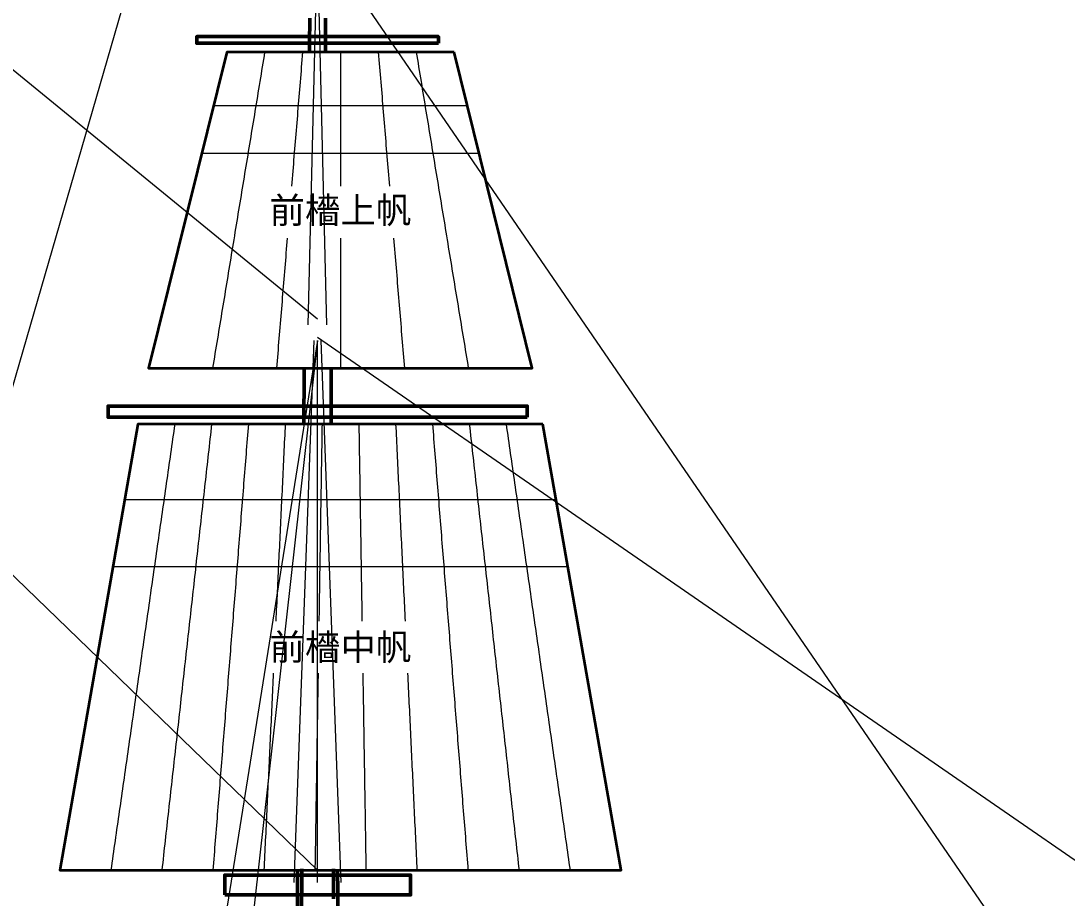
# Model space of a CAD drawing. Header units: millimetres. Extents: x -14250 to 74850, y -15000 to 48000.
# Drawn here: x 27010 to 43901, y 18450 to 32606 of the extents above; entities that cross this region are included whole.
import ezdxf
from ezdxf.enums import TextEntityAlignment as Align

# ---------------------------------------------------------------- set-up
doc = ezdxf.new("R2010")
doc.units = ezdxf.units.MM
doc.header["$LTSCALE"] = 150
for name, color, linetype, lineweight in [('外形', 7, 'Continuous', 50), ('帆', 30, 'Continuous', 35), ('帆布', 30, 'Continuous', 13), ('引出線', 7, 'Continuous', 18), ('文字', 7, 'Continuous', 25), ('索具', 94, 'Continuous', 13)]:
    doc.layers.add(name, color=color, linetype=linetype, lineweight=lineweight)
doc.styles.add('JP', font='msgothic.ttc')

msp = doc.modelspace()

# ---------------------------------------------------------------- linework, layer by layer
at = {"layer": '外形'}
for points in [[(31670.6, 32107.4), (31670.8, 32167.8), (31671.1, 32228.1), (31671.3, 32288.4), (31671.6, 32348.8), (31671.8, 32409.1), (31672.1, 32469.4), (31672.3, 32529.8), (31672.6, 32590.1), (31672.8, 32650.4)], [(31927.2, 32650.4), (31927.4, 32590.1), (31927.7, 32529.8), (31927.9, 32469.4), (31928.2, 32409.1), (31928.4, 32348.8), (31928.7, 32288.4), (31928.9, 32228.1), (31929.2, 32167.8), (31929.4, 32107.4)], [(31578.5, 26120), (31578.8, 26180), (31579.1, 26240), (31579.4, 26300), (31579.6, 26360), (31579.9, 26420), (31580.2, 26480), (31580.5, 26540), (31580.8, 26600), (31581, 26660), (31581.3, 26720), (31581.6, 26780), (31581.9, 26840), (31582.2, 26900), (31582.4, 26960), (31582.7, 27020)], [(32017.3, 27020), (32017.6, 26960), (32017.8, 26900), (32018.1, 26840), (32018.4, 26780), (32018.7, 26720), (32019, 26660), (32019.2, 26600), (32019.5, 26540), (32019.8, 26480), (32020.1, 26420), (32020.4, 26360), (32020.6, 26300), (32020.9, 26240), (32021.2, 26180), (32021.5, 26120)], [(31540, 17900), (31540.3, 17960), (31540.6, 18020), (31540.8, 18080), (31541.1, 18140), (31541.4, 18200), (31541.7, 18260), (31542, 18320), (31542.2, 18380), (31542.5, 18440), (31542.8, 18500), (31543.1, 18560), (31543.4, 18620), (31543.7, 18680), (31543.9, 18740), (31544.2, 18800), (31544.5, 18860), (31544.8, 18920)], [(32055.2, 18920), (32055.5, 18860), (32055.8, 18800), (32056.1, 18740), (32056.3, 18680), (32056.6, 18620), (32056.9, 18560), (32057.2, 18500), (32057.5, 18440)], [(30300, 18500), (30360, 18500), (30420, 18500), (30480, 18500), (30540, 18500), (30600, 18500), (30660, 18500), (30720, 18500), (30780, 18500), (30840, 18500), (30900, 18500), (30960, 18500), (31020, 18500), (31080, 18500), (31140, 18500), (31200, 18500), (31260, 18500), (31320, 18500), (31380, 18500), (31440, 18500), (31500, 18500), (31560, 18500), (31620, 18500), (31680, 18500), (31740, 18500), (31800, 18500), (31860, 18500), (31920, 18500), (31980, 18500), (32040, 18500), (32100, 18500), (32160, 18500), (32220, 18500), (32280, 18500), (32340, 18500), (32400, 18500), (32460, 18500), (32520, 18500), (32580, 18500), (32640, 18500), (32700, 18500), (32760, 18500), (32820, 18500), (32880, 18500), (32940, 18500), (33000, 18500), (33060, 18500), (33120, 18500), (33180, 18500), (33240, 18500), (33300, 18500), (33300, 18564), (33300, 18628), (33300, 18692), (33300, 18756), (33300, 18820), (33240, 18820), (33180, 18820), (33120, 18820), (33060, 18820), (33000, 18820), (32940, 18820), (32880, 18820), (32820, 18820), (32760, 18820), (32700, 18820), (32640, 18820), (32580, 18820), (32520, 18820), (32460, 18820), (32400, 18820), (32340, 18820), (32280, 18820), (32220, 18820), (32160, 18820), (32100, 18820), (32040, 18820), (31980, 18820), (31920, 18820), (31860, 18820), (31800, 18820), (31740, 18820), (31680, 18820), (31620, 18820), (31560, 18820), (31500, 18820), (31440, 18820), (31380, 18820), (31320, 18820), (31260, 18820), (31200, 18820), (31140, 18820), (31080, 18820), (31020, 18820), (30960, 18820), (30900, 18820), (30840, 18820), (30780, 18820), (30720, 18820), (30660, 18820), (30600, 18820), (30540, 18820), (30480, 18820), (30420, 18820), (30360, 18820), (30300, 18820), (30300, 18756), (30300, 18692), (30300, 18628), (30300, 18564), (30300, 18500)], [(31467.9, 17674.8), (31468.4, 17735), (31468.9, 17795.1), (31469.3, 17855.2), (31469.8, 17915.3), (31470.3, 17975.5), (31470.8, 18035.6), (31471.3, 18095.7), (31471.7, 18155.8), (31472.2, 18216), (31472.7, 18276.1), (31473.2, 18336.2), (31473.6, 18396.3), (31474.1, 18456.4), (31474.6, 18516.6), (31475.1, 18576.7), (31475.6, 18636.8), (31476, 18696.9), (31476.5, 18757.1), (31477, 18817.2), (31477.5, 18877.3)], [(32122.5, 18877.3), (32123, 18817.2), (32123.5, 18757.1), (32124, 18696.9), (32124.4, 18636.8), (32124.9, 18576.7), (32125.4, 18516.6), (32125.9, 18456.4), (32126.4, 18396.3), (32126.8, 18336.2), (32127.3, 18276.1), (32127.8, 18216), (32128.3, 18155.8), (32128.7, 18095.7), (32129.2, 18035.6), (32129.7, 17975.5), (32130.2, 17915.3), (32130.7, 17855.2), (32131.1, 17795.1), (32131.6, 17735), (32132.1, 17674.8)]]:
    msp.add_lwpolyline(points, dxfattribs=at)
for points in [[(33750.2, 32246), (29849.8, 32246), (29849.8, 32354), (33750.2, 32354)], [(35184.1, 26210), (28415.9, 26210), (28415.9, 26390), (35184.1, 26390)]]:
    msp.add_lwpolyline(points, close=True, dxfattribs=at)
at = {"layer": '帆'}
for points in [[(34004.1, 32100), (30333.2, 32100), (29071.3, 27000), (35265.9, 27000)], [(35438, 26100), (28899.2, 26100), (27637.4, 18900), (36699.9, 18900)]]:
    msp.add_lwpolyline(points, close=True, dxfattribs=at)
at = {"layer": '帆布'}
for points in [[(30945, 32100), (30935.2, 32040.7), (30925.4, 31981.4), (30915.6, 31922.1), (30905.9, 31862.8), (30896.1, 31803.5), (30886.3, 31744.2), (30876.5, 31684.9), (30866.7, 31625.6), (30857, 31566.3), (30847.2, 31507), (30837.4, 31447.7), (30827.6, 31388.4), (30817.8, 31329.1), (30808, 31269.8), (30798.3, 31210.5), (30788.5, 31151.2), (30778.7, 31091.9), (30768.9, 31032.6), (30759.1, 30973.3), (30749.4, 30914), (30739.6, 30854.7), (30729.8, 30795.3), (30720, 30736), (30710.2, 30676.7), (30700.4, 30617.4), (30690.7, 30558.1), (30680.9, 30498.8), (30671.1, 30439.5), (30661.3, 30380.2), (30651.5, 30320.9), (30641.7, 30261.6), (30632, 30202.3), (30622.2, 30143), (30612.4, 30083.7), (30602.6, 30024.4), (30592.8, 29965.1), (30583.1, 29905.8), (30573.3, 29846.5), (30563.5, 29787.2), (30553.7, 29727.9), (30543.9, 29668.6), (30534.1, 29609.3), (30524.4, 29550), (30514.6, 29490.7), (30504.8, 29431.4), (30495, 29372.1), (30485.2, 29312.8), (30475.5, 29253.5), (30465.7, 29194.2), (30455.9, 29134.9), (30446.1, 29075.6), (30436.3, 29016.3), (30426.5, 28957), (30416.8, 28897.7), (30407, 28838.4), (30397.2, 28779.1), (30387.4, 28719.8), (30377.6, 28660.5), (30367.9, 28601.2), (30358.1, 28541.9), (30348.3, 28482.6), (30338.5, 28423.3), (30328.7, 28364), (30318.9, 28304.7), (30309.2, 28245.3), (30299.4, 28186), (30289.6, 28126.7), (30279.8, 28067.4), (30270, 28008.1), (30260.3, 27948.8), (30250.5, 27889.5), (30240.7, 27830.2), (30230.9, 27770.9), (30221.1, 27711.6), (30211.3, 27652.3), (30201.6, 27593), (30191.8, 27533.7), (30182, 27474.4), (30172.2, 27415.1), (30162.4, 27355.8), (30152.7, 27296.5), (30142.9, 27237.2), (30133.1, 27177.9), (30123.3, 27118.6), (30113.5, 27059.3), (30103.7, 27000)], [(31556.8, 32100), (31551.9, 32040), (31546.9, 31980), (31542, 31920), (31537, 31860), (31532.1, 31800), (31527.1, 31740), (31522.2, 31680), (31517.2, 31620), (31512.3, 31560), (31507.3, 31500), (31502.4, 31440), (31497.4, 31380), (31492.5, 31320), (31487.5, 31260), (31482.6, 31200), (31477.6, 31140), (31472.7, 31080), (31467.7, 31020), (31462.8, 30960), (31457.8, 30900), (31452.9, 30840), (31447.9, 30780), (31443, 30720), (31438, 30660), (31433.1, 30600), (31428.1, 30540), (31423.2, 30480), (31418.2, 30420), (31413.3, 30360), (31408.3, 30300), (31403.4, 30240), (31398.5, 30180), (31393.5, 30120), (31388.6, 30060), (31383.6, 30000), (31378.7, 29940)], [(32168.6, 32100), (32168.6, 32040), (32168.6, 31980), (32168.6, 31920), (32168.6, 31860), (32168.6, 31800), (32168.6, 31740), (32168.6, 31680), (32168.6, 31620), (32168.6, 31560), (32168.6, 31500), (32168.6, 31440), (32168.6, 31380), (32168.6, 31320), (32168.6, 31260), (32168.6, 31200), (32168.6, 31140), (32168.6, 31080), (32168.6, 31020), (32168.6, 30960), (32168.6, 30900), (32168.6, 30840), (32168.6, 30780), (32168.6, 30720), (32168.6, 30660), (32168.6, 30600), (32168.6, 30540), (32168.6, 30480), (32168.6, 30420), (32168.6, 30360), (32168.6, 30300), (32168.6, 30240), (32168.6, 30180), (32168.6, 30120), (32168.6, 30060), (32168.6, 30000), (32168.6, 29940)], [(32780.4, 32100), (32785.4, 32040), (32790.3, 31980), (32795.3, 31920), (32800.2, 31860), (32805.2, 31800), (32810.1, 31740), (32815.1, 31680), (32820, 31620), (32825, 31560), (32829.9, 31500), (32834.9, 31440), (32839.8, 31380), (32844.8, 31320), (32849.7, 31260), (32854.7, 31200), (32859.6, 31140), (32864.6, 31080), (32869.5, 31020), (32874.5, 30960), (32879.4, 30900), (32884.4, 30840), (32889.3, 30780), (32894.2, 30720), (32899.2, 30660), (32904.1, 30600), (32909.1, 30540), (32914, 30480), (32919, 30420), (32923.9, 30360), (32928.9, 30300), (32933.8, 30240), (32938.8, 30180), (32943.7, 30120), (32948.7, 30060), (32953.6, 30000), (32958.6, 29940)], [(33392.2, 32100), (33402, 32040.7), (33411.8, 31981.4), (33421.6, 31922.1), (33431.4, 31862.8), (33441.2, 31803.5), (33450.9, 31744.2), (33460.7, 31684.9), (33470.5, 31625.6), (33480.3, 31566.3), (33490.1, 31507), (33499.8, 31447.7), (33509.6, 31388.4), (33519.4, 31329.1), (33529.2, 31269.8), (33539, 31210.5), (33548.8, 31151.2), (33558.5, 31091.9), (33568.3, 31032.6), (33578.1, 30973.3), (33587.9, 30914), (33597.7, 30854.7), (33607.5, 30795.3), (33617.2, 30736), (33627, 30676.7), (33636.8, 30617.4), (33646.6, 30558.1), (33656.4, 30498.8), (33666.1, 30439.5), (33675.9, 30380.2), (33685.7, 30320.9), (33695.5, 30261.6), (33705.3, 30202.3), (33715.1, 30143), (33724.8, 30083.7), (33734.6, 30024.4), (33744.4, 29965.1), (33754.2, 29905.8), (33764, 29846.5), (33773.7, 29787.2), (33783.5, 29727.9), (33793.3, 29668.6), (33803.1, 29609.3), (33812.9, 29550), (33822.7, 29490.7), (33832.4, 29431.4), (33842.2, 29372.1), (33852, 29312.8), (33861.8, 29253.5), (33871.6, 29194.2), (33881.3, 29134.9), (33891.1, 29075.6), (33900.9, 29016.3), (33910.7, 28957), (33920.5, 28897.7), (33930.3, 28838.4), (33940, 28779.1), (33949.8, 28719.8), (33959.6, 28660.5), (33969.4, 28601.2), (33979.2, 28541.9), (33988.9, 28482.6), (33998.7, 28423.3), (34008.5, 28364), (34018.3, 28304.7), (34028.1, 28245.3), (34037.9, 28186), (34047.6, 28126.7), (34057.4, 28067.4), (34067.2, 28008.1), (34077, 27948.8), (34086.8, 27889.5), (34096.5, 27830.2), (34106.3, 27770.9), (34116.1, 27711.6), (34125.9, 27652.3), (34135.7, 27593), (34145.5, 27533.7), (34155.2, 27474.4), (34165, 27415.1), (34174.8, 27355.8), (34184.6, 27296.5), (34194.4, 27237.2), (34204.1, 27177.9), (34213.9, 27118.6), (34223.7, 27059.3), (34233.5, 27000)], [(34218.6, 31233), (34158.3, 31233), (34098, 31233), (34037.7, 31233), (33977.4, 31233), (33917.1, 31233), (33856.8, 31233), (33796.5, 31233), (33736.2, 31233), (33675.9, 31233), (33615.7, 31233), (33555.4, 31233), (33495.1, 31233), (33434.8, 31233), (33374.5, 31233), (33314.2, 31233), (33253.9, 31233), (33193.6, 31233), (33133.3, 31233), (33073, 31233), (33012.7, 31233), (32952.4, 31233), (32892.1, 31233), (32831.8, 31233), (32771.5, 31233), (32711.3, 31233), (32651, 31233), (32590.7, 31233), (32530.4, 31233), (32470.1, 31233), (32409.8, 31233), (32349.5, 31233), (32289.2, 31233), (32228.9, 31233), (32168.6, 31233), (32108.3, 31233), (32048, 31233), (31987.7, 31233), (31927.4, 31233), (31867.2, 31233), (31806.9, 31233), (31746.6, 31233), (31686.3, 31233), (31626, 31233), (31565.7, 31233), (31505.4, 31233), (31445.1, 31233), (31384.8, 31233), (31324.5, 31233), (31264.2, 31233), (31203.9, 31233), (31143.6, 31233), (31083.3, 31233), (31023.1, 31233), (30962.8, 31233), (30902.5, 31233), (30842.2, 31233), (30781.9, 31233), (30721.6, 31233), (30661.3, 31233), (30601, 31233), (30540.7, 31233), (30480.4, 31233), (30420.1, 31233), (30359.8, 31233), (30299.5, 31233), (30239.2, 31233), (30178.9, 31233), (30118.7, 31233)], [(34407.9, 30468), (34347.3, 30468), (34286.8, 30468), (34226.3, 30468), (34165.8, 30468), (34105.3, 30468), (34044.7, 30468), (33984.2, 30468), (33923.7, 30468), (33863.2, 30468), (33802.7, 30468), (33742.1, 30468), (33681.6, 30468), (33621.1, 30468), (33560.6, 30468), (33500.1, 30468), (33439.5, 30468), (33379, 30468), (33318.5, 30468), (33258, 30468), (33197.5, 30468), (33136.9, 30468), (33076.4, 30468), (33015.9, 30468), (32955.4, 30468), (32894.9, 30468), (32834.3, 30468), (32773.8, 30468), (32713.3, 30468), (32652.8, 30468), (32592.3, 30468), (32531.7, 30468), (32471.2, 30468), (32410.7, 30468), (32350.2, 30468), (32289.7, 30468), (32229.1, 30468), (32168.6, 30468), (32108.1, 30468), (32047.6, 30468), (31987.1, 30468), (31926.5, 30468), (31866, 30468), (31805.5, 30468), (31745, 30468), (31684.5, 30468), (31623.9, 30468), (31563.4, 30468), (31502.9, 30468), (31442.4, 30468), (31381.9, 30468), (31321.3, 30468), (31260.8, 30468), (31200.3, 30468), (31139.8, 30468), (31079.3, 30468), (31018.7, 30468), (30958.2, 30468), (30897.7, 30468), (30837.2, 30468), (30776.7, 30468), (30716.1, 30468), (30655.6, 30468), (30595.1, 30468), (30534.6, 30468), (30474.1, 30468), (30413.5, 30468), (30353, 30468), (30292.5, 30468), (30232, 30468), (30171.5, 30468), (30110.9, 30468), (30050.4, 30468), (29989.9, 30468), (29929.4, 30468)], [(31309.4, 29100), (31304.4, 29040), (31299.5, 28980), (31294.5, 28920), (31289.6, 28860), (31284.6, 28800), (31279.7, 28740), (31274.7, 28680), (31269.8, 28620), (31264.8, 28560), (31259.9, 28500), (31254.9, 28440), (31250, 28380), (31245, 28320), (31240.1, 28260), (31235.2, 28200), (31230.2, 28140), (31225.3, 28080), (31220.3, 28020), (31215.4, 27960), (31210.4, 27900), (31205.5, 27840), (31200.5, 27780), (31195.6, 27720), (31190.6, 27660), (31185.7, 27600), (31180.7, 27540), (31175.8, 27480), (31170.8, 27420), (31165.9, 27360), (31160.9, 27300), (31156, 27240), (31151, 27180), (31146.1, 27120), (31141.1, 27060), (31136.2, 27000)], [(32168.6, 29100), (32168.6, 29040), (32168.6, 28980), (32168.6, 28920), (32168.6, 28860), (32168.6, 28800), (32168.6, 28740), (32168.6, 28680), (32168.6, 28620), (32168.6, 28560), (32168.6, 28500), (32168.6, 28440), (32168.6, 28380), (32168.6, 28320), (32168.6, 28260), (32168.6, 28200), (32168.6, 28140), (32168.6, 28080), (32168.6, 28020), (32168.6, 27960), (32168.6, 27900), (32168.6, 27840), (32168.6, 27780), (32168.6, 27720), (32168.6, 27660), (32168.6, 27600), (32168.6, 27540), (32168.6, 27480), (32168.6, 27420), (32168.6, 27360), (32168.6, 27300), (32168.6, 27240), (32168.6, 27180), (32168.6, 27120), (32168.6, 27060), (32168.6, 27000)], [(33027.9, 29100), (33032.8, 29040), (33037.8, 28980), (33042.7, 28920), (33047.7, 28860), (33052.6, 28800), (33057.5, 28740), (33062.5, 28680), (33067.4, 28620), (33072.4, 28560), (33077.3, 28500), (33082.3, 28440), (33087.2, 28380), (33092.2, 28320), (33097.1, 28260), (33102.1, 28200), (33107, 28140), (33112, 28080), (33116.9, 28020), (33121.9, 27960), (33126.8, 27900), (33131.8, 27840), (33136.7, 27780), (33141.7, 27720), (33146.6, 27660), (33151.6, 27600), (33156.5, 27540), (33161.5, 27480), (33166.4, 27420), (33171.4, 27360), (33176.3, 27300), (33181.3, 27240), (33186.2, 27180), (33191.2, 27120), (33196.1, 27060), (33201.1, 27000)], [(29493.7, 26100), (29485.1, 26040.5), (29476.6, 25981), (29468.1, 25921.5), (29459.5, 25862), (29451, 25802.5), (29442.5, 25743), (29433.9, 25683.5), (29425.4, 25624), (29416.9, 25564.5), (29408.3, 25505), (29399.8, 25445.5), (29391.3, 25386), (29382.7, 25326.4), (29374.2, 25266.9), (29365.7, 25207.4), (29357.1, 25147.9), (29348.6, 25088.4), (29340.1, 25028.9), (29331.5, 24969.4), (29323, 24909.9), (29314.5, 24850.4), (29306, 24790.9), (29297.4, 24731.4), (29288.9, 24671.9), (29280.4, 24612.4), (29271.8, 24552.9), (29263.3, 24493.4), (29254.8, 24433.9), (29246.2, 24374.4), (29237.7, 24314.9), (29229.2, 24255.4), (29220.6, 24195.9), (29212.1, 24136.4), (29203.6, 24076.9), (29195, 24017.4), (29186.5, 23957.9), (29178, 23898.3), (29169.4, 23838.8), (29160.9, 23779.3), (29152.4, 23719.8), (29143.8, 23660.3), (29135.3, 23600.8), (29126.8, 23541.3), (29118.2, 23481.8), (29109.7, 23422.3), (29101.2, 23362.8), (29092.6, 23303.3), (29084.1, 23243.8), (29075.6, 23184.3), (29067, 23124.8), (29058.5, 23065.3), (29050, 23005.8), (29041.4, 22946.3), (29032.9, 22886.8), (29024.4, 22827.3), (29015.8, 22767.8), (29007.3, 22708.3), (28998.8, 22648.8), (28990.2, 22589.3), (28981.7, 22529.8), (28973.2, 22470.2), (28964.6, 22410.7), (28956.1, 22351.2), (28947.6, 22291.7), (28939.1, 22232.2), (28930.5, 22172.7), (28922, 22113.2), (28913.5, 22053.7), (28904.9, 21994.2), (28896.4, 21934.7), (28887.9, 21875.2), (28879.3, 21815.7), (28870.8, 21756.2), (28862.3, 21696.7), (28853.7, 21637.2), (28845.2, 21577.7), (28836.7, 21518.2), (28828.1, 21458.7), (28819.6, 21399.2), (28811.1, 21339.7), (28802.5, 21280.2), (28794, 21220.7), (28785.5, 21161.2), (28776.9, 21101.7), (28768.4, 21042.1), (28759.9, 20982.6), (28751.3, 20923.1), (28742.8, 20863.6), (28734.3, 20804.1), (28725.7, 20744.6), (28717.2, 20685.1), (28708.7, 20625.6), (28700.1, 20566.1), (28691.6, 20506.6), (28683.1, 20447.1), (28674.5, 20387.6), (28666, 20328.1), (28657.5, 20268.6), (28648.9, 20209.1), (28640.4, 20149.6), (28631.9, 20090.1), (28623.3, 20030.6), (28614.8, 19971.1), (28606.3, 19911.6), (28597.7, 19852.1), (28589.2, 19792.6), (28580.7, 19733.1), (28572.2, 19673.6), (28563.6, 19614), (28555.1, 19554.5), (28546.6, 19495), (28538, 19435.5), (28529.5, 19376), (28521, 19316.5), (28512.4, 19257), (28503.9, 19197.5), (28495.4, 19138), (28486.8, 19078.5), (28478.3, 19019), (28469.8, 18959.5), (28461.2, 18900)], [(30088.1, 26100), (30081.4, 26040), (30074.7, 25980), (30068, 25920), (30061.3, 25860), (30054.6, 25800), (30047.9, 25740), (30041.3, 25680), (30034.6, 25620), (30027.9, 25560), (30021.2, 25500), (30014.5, 25440), (30007.8, 25380), (30001.1, 25320), (29994.4, 25260), (29987.7, 25200), (29981, 25140), (29974.3, 25080), (29967.6, 25020), (29961, 24960), (29954.3, 24900), (29947.6, 24840), (29940.9, 24780), (29934.2, 24720), (29927.5, 24660), (29920.8, 24600), (29914.1, 24540), (29907.4, 24480), (29900.7, 24420), (29894, 24360), (29887.3, 24300), (29880.7, 24240), (29874, 24180), (29867.3, 24120), (29860.6, 24060), (29853.9, 24000), (29847.2, 23940), (29840.5, 23880), (29833.8, 23820), (29827.1, 23760), (29820.4, 23700), (29813.7, 23640), (29807, 23580), (29800.4, 23520), (29793.7, 23460), (29787, 23400), (29780.3, 23340), (29773.6, 23280), (29766.9, 23220), (29760.2, 23160), (29753.5, 23100), (29746.8, 23040), (29740.1, 22980), (29733.4, 22920), (29726.7, 22860), (29720.1, 22800), (29713.4, 22740), (29706.7, 22680), (29700, 22620), (29693.3, 22560), (29686.6, 22500), (29679.9, 22440), (29673.2, 22380), (29666.5, 22320), (29659.8, 22260), (29653.1, 22200), (29646.4, 22140), (29639.8, 22080), (29633.1, 22020), (29626.4, 21960), (29619.7, 21900), (29613, 21840), (29606.3, 21780), (29599.6, 21720), (29592.9, 21660), (29586.2, 21600), (29579.5, 21540), (29572.8, 21480), (29566.1, 21420), (29559.5, 21360), (29552.8, 21300), (29546.1, 21240), (29539.4, 21180), (29532.7, 21120), (29526, 21060), (29519.3, 21000), (29512.6, 20940), (29505.9, 20880), (29499.2, 20820), (29492.5, 20760), (29485.8, 20700), (29479.2, 20640), (29472.5, 20580), (29465.8, 20520), (29459.1, 20460), (29452.4, 20400), (29445.7, 20340), (29439, 20280), (29432.3, 20220), (29425.6, 20160), (29418.9, 20100), (29412.2, 20040), (29405.5, 19980), (29398.9, 19920), (29392.2, 19860), (29385.5, 19800), (29378.8, 19740), (29372.1, 19680), (29365.4, 19620), (29358.7, 19560), (29352, 19500), (29345.3, 19440), (29338.6, 19380), (29331.9, 19320), (29325.2, 19260), (29318.6, 19200), (29311.9, 19140), (29305.2, 19080), (29298.5, 19020), (29291.8, 18960), (29285.1, 18900)], [(30682.5, 26100), (30677.8, 26040), (30673, 25980), (30668.2, 25920), (30663.4, 25860), (30658.6, 25800), (30653.9, 25740), (30649.1, 25680), (30644.3, 25620), (30639.5, 25560), (30634.7, 25500), (30630, 25440), (30625.2, 25380), (30620.4, 25320), (30615.6, 25260), (30610.8, 25200), (30606.1, 25140), (30601.3, 25080), (30596.5, 25020), (30591.7, 24960), (30586.9, 24900), (30582.2, 24840), (30577.4, 24780), (30572.6, 24720), (30567.8, 24660), (30563, 24600), (30558.3, 24540), (30553.5, 24480), (30548.7, 24420), (30543.9, 24360), (30539.1, 24300), (30534.4, 24240), (30529.6, 24180), (30524.8, 24120), (30520, 24060), (30515.2, 24000), (30510.5, 23940), (30505.7, 23880), (30500.9, 23820), (30496.1, 23760), (30491.3, 23700), (30486.6, 23640), (30481.8, 23580), (30477, 23520), (30472.2, 23460), (30467.4, 23400), (30462.7, 23340), (30457.9, 23280), (30453.1, 23220), (30448.3, 23160), (30443.5, 23100), (30438.8, 23040), (30434, 22980), (30429.2, 22920), (30424.4, 22860), (30419.6, 22800), (30414.9, 22740), (30410.1, 22680), (30405.3, 22620), (30400.5, 22560), (30395.7, 22500), (30391, 22440), (30386.2, 22380), (30381.4, 22320), (30376.6, 22260), (30371.8, 22200), (30367.1, 22140), (30362.3, 22080), (30357.5, 22020), (30352.7, 21960), (30347.9, 21900), (30343.2, 21840), (30338.4, 21780), (30333.6, 21720), (30328.8, 21660), (30324, 21600), (30319.3, 21540), (30314.5, 21480), (30309.7, 21420), (30304.9, 21360), (30300.1, 21300), (30295.4, 21240), (30290.6, 21180), (30285.8, 21120), (30281, 21060), (30276.3, 21000), (30271.5, 20940), (30266.7, 20880), (30261.9, 20820), (30257.1, 20760), (30252.4, 20700), (30247.6, 20640), (30242.8, 20580), (30238, 20520), (30233.2, 20460), (30228.5, 20400), (30223.7, 20340), (30218.9, 20280), (30214.1, 20220), (30209.3, 20160), (30204.6, 20100), (30199.8, 20040), (30195, 19980), (30190.2, 19920), (30185.4, 19860), (30180.7, 19800), (30175.9, 19740), (30171.1, 19680), (30166.3, 19620), (30161.5, 19560), (30156.8, 19500), (30152, 19440), (30147.2, 19380), (30142.4, 19320), (30137.6, 19260), (30132.9, 19200), (30128.1, 19140), (30123.3, 19080), (30118.5, 19020), (30113.7, 18960), (30109, 18900)], [(31277, 26100), (31274.1, 26040), (31271.2, 25980), (31268.4, 25920), (31265.5, 25860), (31262.6, 25800), (31259.8, 25740), (31256.9, 25680), (31254, 25620), (31251.2, 25560), (31248.3, 25500), (31245.4, 25440), (31242.6, 25380), (31239.7, 25320), (31236.8, 25260), (31233.9, 25200), (31231.1, 25140), (31228.2, 25080), (31225.3, 25020), (31222.5, 24960), (31219.6, 24900), (31216.7, 24840), (31213.9, 24780), (31211, 24720), (31208.1, 24660), (31205.3, 24600), (31202.4, 24540), (31199.5, 24480), (31196.7, 24420), (31193.8, 24360), (31190.9, 24300), (31188.1, 24240), (31185.2, 24180), (31182.3, 24120), (31179.5, 24060), (31176.6, 24000), (31173.7, 23940), (31170.9, 23880), (31168, 23820), (31165.1, 23760), (31162.3, 23700), (31159.4, 23640), (31156.5, 23580), (31153.6, 23520), (31150.8, 23460), (31147.9, 23400), (31145, 23340), (31142.2, 23280), (31139.3, 23220), (31136.4, 23160), (31133.6, 23100), (31130.7, 23040), (31127.8, 22980), (31125, 22920)], [(31871.4, 26100), (31870.4, 26040), (31869.5, 25980), (31868.5, 25920), (31867.6, 25860), (31866.6, 25800), (31865.7, 25740), (31864.7, 25680), (31863.8, 25620), (31862.8, 25560), (31861.8, 25500), (31860.9, 25440), (31859.9, 25380), (31859, 25320), (31858, 25260), (31857.1, 25200), (31856.1, 25140), (31855.2, 25080), (31854.2, 25020), (31853.2, 24960), (31852.3, 24900), (31851.3, 24840), (31850.4, 24780), (31849.4, 24720), (31848.5, 24660), (31847.5, 24600), (31846.5, 24540), (31845.6, 24480), (31844.6, 24420), (31843.7, 24360), (31842.7, 24300), (31841.8, 24240), (31840.8, 24180), (31839.9, 24120), (31838.9, 24060), (31837.9, 24000), (31837, 23940), (31836, 23880), (31835.1, 23820), (31834.1, 23760), (31833.2, 23700), (31832.2, 23640), (31831.3, 23580), (31830.3, 23520), (31829.3, 23460), (31828.4, 23400), (31827.4, 23340), (31826.5, 23280), (31825.5, 23220), (31824.6, 23160), (31823.6, 23100), (31822.6, 23040), (31821.7, 22980), (31820.7, 22920)], [(32465.8, 26100), (32466.8, 26040), (32467.7, 25980), (32468.7, 25920), (32469.7, 25860), (32470.6, 25800), (32471.6, 25740), (32472.5, 25680), (32473.5, 25620), (32474.4, 25560), (32475.4, 25500), (32476.4, 25440), (32477.3, 25380), (32478.3, 25320), (32479.2, 25260), (32480.2, 25200), (32481.1, 25140), (32482.1, 25080), (32483, 25020), (32484, 24960), (32485, 24900), (32485.9, 24840), (32486.9, 24780), (32487.8, 24720), (32488.8, 24660), (32489.7, 24600), (32490.7, 24540), (32491.6, 24480), (32492.6, 24420), (32493.6, 24360), (32494.5, 24300), (32495.5, 24240), (32496.4, 24180), (32497.4, 24120), (32498.3, 24060), (32499.3, 24000), (32500.2, 23940), (32501.2, 23880), (32502.2, 23820), (32503.1, 23760), (32504.1, 23700), (32505, 23640), (32506, 23580), (32506.9, 23520), (32507.9, 23460), (32508.9, 23400), (32509.8, 23340), (32510.8, 23280), (32511.7, 23220), (32512.7, 23160), (32513.6, 23100), (32514.6, 23040), (32515.5, 22980), (32516.5, 22920)], [(33060.3, 26100), (33063.1, 26040), (33066, 25980), (33068.9, 25920), (33071.7, 25860), (33074.6, 25800), (33077.5, 25740), (33080.3, 25680), (33083.2, 25620), (33086.1, 25560), (33088.9, 25500), (33091.8, 25440), (33094.7, 25380), (33097.6, 25320), (33100.4, 25260), (33103.3, 25200), (33106.2, 25140), (33109, 25080), (33111.9, 25020), (33114.8, 24960), (33117.6, 24900), (33120.5, 24840), (33123.4, 24780), (33126.2, 24720), (33129.1, 24660), (33132, 24600), (33134.8, 24540), (33137.7, 24480), (33140.6, 24420), (33143.4, 24360), (33146.3, 24300), (33149.2, 24240), (33152, 24180), (33154.9, 24120), (33157.8, 24060), (33160.6, 24000), (33163.5, 23940), (33166.4, 23880), (33169.2, 23820), (33172.1, 23760), (33175, 23700), (33177.9, 23640), (33180.7, 23580), (33183.6, 23520), (33186.5, 23460), (33189.3, 23400), (33192.2, 23340), (33195.1, 23280), (33197.9, 23220), (33200.8, 23160), (33203.7, 23100), (33206.5, 23040), (33209.4, 22980), (33212.3, 22920)], [(33654.7, 26100), (33659.5, 26040), (33664.3, 25980), (33669, 25920), (33673.8, 25860), (33678.6, 25800), (33683.4, 25740), (33688.2, 25680), (33692.9, 25620), (33697.7, 25560), (33702.5, 25500), (33707.3, 25440), (33712.1, 25380), (33716.8, 25320), (33721.6, 25260), (33726.4, 25200), (33731.2, 25140), (33736, 25080), (33740.7, 25020), (33745.5, 24960), (33750.3, 24900), (33755.1, 24840), (33759.9, 24780), (33764.6, 24720), (33769.4, 24660), (33774.2, 24600), (33779, 24540), (33783.8, 24480), (33788.5, 24420), (33793.3, 24360), (33798.1, 24300), (33802.9, 24240), (33807.7, 24180), (33812.4, 24120), (33817.2, 24060), (33822, 24000), (33826.8, 23940), (33831.6, 23880), (33836.3, 23820), (33841.1, 23760), (33845.9, 23700), (33850.7, 23640), (33855.5, 23580), (33860.2, 23520), (33865, 23460), (33869.8, 23400), (33874.6, 23340), (33879.4, 23280), (33884.1, 23220), (33888.9, 23160), (33893.7, 23100), (33898.5, 23040), (33903.3, 22980), (33908, 22920), (33912.8, 22860), (33917.6, 22800), (33922.4, 22740), (33927.2, 22680), (33931.9, 22620), (33936.7, 22560), (33941.5, 22500), (33946.3, 22440), (33951.1, 22380), (33955.8, 22320), (33960.6, 22260), (33965.4, 22200), (33970.2, 22140), (33974.9, 22080), (33979.7, 22020), (33984.5, 21960), (33989.3, 21900), (33994.1, 21840), (33998.8, 21780), (34003.6, 21720), (34008.4, 21660), (34013.2, 21600), (34018, 21540), (34022.7, 21480), (34027.5, 21420), (34032.3, 21360), (34037.1, 21300), (34041.9, 21240), (34046.6, 21180), (34051.4, 21120), (34056.2, 21060), (34061, 21000), (34065.8, 20940), (34070.5, 20880), (34075.3, 20820), (34080.1, 20760), (34084.9, 20700), (34089.7, 20640), (34094.4, 20580), (34099.2, 20520), (34104, 20460), (34108.8, 20400), (34113.6, 20340), (34118.3, 20280), (34123.1, 20220), (34127.9, 20160), (34132.7, 20100), (34137.5, 20040), (34142.2, 19980), (34147, 19920), (34151.8, 19860), (34156.6, 19800), (34161.4, 19740), (34166.1, 19680), (34170.9, 19620), (34175.7, 19560), (34180.5, 19500), (34185.3, 19440), (34190, 19380), (34194.8, 19320), (34199.6, 19260), (34204.4, 19200), (34209.2, 19140), (34213.9, 19080), (34218.7, 19020), (34223.5, 18960), (34228.3, 18900)], [(34249.1, 26100), (34255.8, 26040), (34262.5, 25980), (34269.2, 25920), (34275.9, 25860), (34282.6, 25800), (34289.3, 25740), (34296, 25680), (34302.7, 25620), (34309.4, 25560), (34316.1, 25500), (34322.7, 25440), (34329.4, 25380), (34336.1, 25320), (34342.8, 25260), (34349.5, 25200), (34356.2, 25140), (34362.9, 25080), (34369.6, 25020), (34376.3, 24960), (34383, 24900), (34389.7, 24840), (34396.4, 24780), (34403, 24720), (34409.7, 24660), (34416.4, 24600), (34423.1, 24540), (34429.8, 24480), (34436.5, 24420), (34443.2, 24360), (34449.9, 24300), (34456.6, 24240), (34463.3, 24180), (34470, 24120), (34476.7, 24060), (34483.3, 24000), (34490, 23940), (34496.7, 23880), (34503.4, 23820), (34510.1, 23760), (34516.8, 23700), (34523.5, 23640), (34530.2, 23580), (34536.9, 23520), (34543.6, 23460), (34550.3, 23400), (34557, 23340), (34563.6, 23280), (34570.3, 23220), (34577, 23160), (34583.7, 23100), (34590.4, 23040), (34597.1, 22980), (34603.8, 22920), (34610.5, 22860), (34617.2, 22800), (34623.9, 22740), (34630.6, 22680), (34637.3, 22620), (34643.9, 22560), (34650.6, 22500), (34657.3, 22440), (34664, 22380), (34670.7, 22320), (34677.4, 22260), (34684.1, 22200), (34690.8, 22140), (34697.5, 22080), (34704.2, 22020), (34710.9, 21960), (34717.6, 21900), (34724.2, 21840), (34730.9, 21780), (34737.6, 21720), (34744.3, 21660), (34751, 21600), (34757.7, 21540), (34764.4, 21480), (34771.1, 21420), (34777.8, 21360), (34784.5, 21300), (34791.2, 21240), (34797.9, 21180), (34804.5, 21120), (34811.2, 21060), (34817.9, 21000), (34824.6, 20940), (34831.3, 20880), (34838, 20820), (34844.7, 20760), (34851.4, 20700), (34858.1, 20640), (34864.8, 20580), (34871.5, 20520), (34878.2, 20460), (34884.9, 20400), (34891.5, 20340), (34898.2, 20280), (34904.9, 20220), (34911.6, 20160), (34918.3, 20100), (34925, 20040), (34931.7, 19980), (34938.4, 19920), (34945.1, 19860), (34951.8, 19800), (34958.5, 19740), (34965.2, 19680), (34971.8, 19620), (34978.5, 19560), (34985.2, 19500), (34991.9, 19440), (34998.6, 19380), (35005.3, 19320), (35012, 19260), (35018.7, 19200), (35025.4, 19140), (35032.1, 19080), (35038.8, 19020), (35045.5, 18960), (35052.1, 18900)], [(34843.6, 26100), (34852.1, 26040.5), (34860.6, 25981), (34869.2, 25921.5), (34877.7, 25862), (34886.2, 25802.5), (34894.8, 25743), (34903.3, 25683.5), (34911.8, 25624), (34920.4, 25564.5), (34928.9, 25505), (34937.4, 25445.5), (34946, 25386), (34954.5, 25326.4), (34963, 25266.9), (34971.6, 25207.4), (34980.1, 25147.9), (34988.6, 25088.4), (34997.2, 25028.9), (35005.7, 24969.4), (35014.2, 24909.9), (35022.8, 24850.4), (35031.3, 24790.9), (35039.8, 24731.4), (35048.4, 24671.9), (35056.9, 24612.4), (35065.4, 24552.9), (35073.9, 24493.4), (35082.5, 24433.9), (35091, 24374.4), (35099.5, 24314.9), (35108.1, 24255.4), (35116.6, 24195.9), (35125.1, 24136.4), (35133.7, 24076.9), (35142.2, 24017.4), (35150.7, 23957.9), (35159.3, 23898.3), (35167.8, 23838.8), (35176.3, 23779.3), (35184.9, 23719.8), (35193.4, 23660.3), (35201.9, 23600.8), (35210.5, 23541.3), (35219, 23481.8), (35227.5, 23422.3), (35236.1, 23362.8), (35244.6, 23303.3), (35253.1, 23243.8), (35261.7, 23184.3), (35270.2, 23124.8), (35278.7, 23065.3), (35287.3, 23005.8), (35295.8, 22946.3), (35304.3, 22886.8), (35312.9, 22827.3), (35321.4, 22767.8), (35329.9, 22708.3), (35338.5, 22648.8), (35347, 22589.3), (35355.5, 22529.8), (35364.1, 22470.2), (35372.6, 22410.7), (35381.1, 22351.2), (35389.7, 22291.7), (35398.2, 22232.2), (35406.7, 22172.7), (35415.3, 22113.2), (35423.8, 22053.7), (35432.3, 21994.2), (35440.8, 21934.7), (35449.4, 21875.2), (35457.9, 21815.7), (35466.4, 21756.2), (35475, 21696.7), (35483.5, 21637.2), (35492, 21577.7), (35500.6, 21518.2), (35509.1, 21458.7), (35517.6, 21399.2), (35526.2, 21339.7), (35534.7, 21280.2), (35543.2, 21220.7), (35551.8, 21161.2), (35560.3, 21101.7), (35568.8, 21042.1), (35577.4, 20982.6), (35585.9, 20923.1), (35594.4, 20863.6), (35603, 20804.1), (35611.5, 20744.6), (35620, 20685.1), (35628.6, 20625.6), (35637.1, 20566.1), (35645.6, 20506.6), (35654.2, 20447.1), (35662.7, 20387.6), (35671.2, 20328.1), (35679.8, 20268.6), (35688.3, 20209.1), (35696.8, 20149.6), (35705.4, 20090.1), (35713.9, 20030.6), (35722.4, 19971.1), (35731, 19911.6), (35739.5, 19852.1), (35748, 19792.6), (35756.6, 19733.1), (35765.1, 19673.6), (35773.6, 19614), (35782.1, 19554.5), (35790.7, 19495), (35799.2, 19435.5), (35807.7, 19376), (35816.3, 19316.5), (35824.8, 19257), (35833.3, 19197.5), (35841.9, 19138), (35850.4, 19078.5), (35858.9, 19019), (35867.5, 18959.5), (35876, 18900)], [(35652.5, 24876), (35592.5, 24876), (35532.4, 24876), (35472.3, 24876), (35412.3, 24876), (35352.2, 24876), (35292.1, 24876), (35232.1, 24876), (35172, 24876), (35111.9, 24876), (35051.8, 24876), (34991.8, 24876), (34931.7, 24876), (34871.6, 24876), (34811.6, 24876), (34751.5, 24876), (34691.4, 24876), (34631.4, 24876), (34571.3, 24876), (34511.2, 24876), (34451.2, 24876), (34391.1, 24876), (34331, 24876), (34271, 24876), (34210.9, 24876), (34150.8, 24876), (34090.8, 24876), (34030.7, 24876), (33970.6, 24876), (33910.6, 24876), (33850.5, 24876), (33790.4, 24876), (33730.4, 24876), (33670.3, 24876), (33610.2, 24876), (33550.2, 24876), (33490.1, 24876), (33430, 24876), (33370, 24876), (33309.9, 24876), (33249.8, 24876), (33189.8, 24876), (33129.7, 24876), (33069.6, 24876), (33009.6, 24876), (32949.5, 24876), (32889.4, 24876), (32829.4, 24876), (32769.3, 24876), (32709.2, 24876), (32649.2, 24876), (32589.1, 24876), (32529, 24876), (32469, 24876), (32408.9, 24876), (32348.8, 24876), (32288.8, 24876), (32228.7, 24876), (32168.6, 24876), (32108.6, 24876), (32048.5, 24876), (31988.4, 24876), (31928.3, 24876), (31868.3, 24876), (31808.2, 24876), (31748.1, 24876), (31688.1, 24876), (31628, 24876), (31567.9, 24876), (31507.9, 24876), (31447.8, 24876), (31387.7, 24876), (31327.7, 24876), (31267.6, 24876), (31207.5, 24876), (31147.5, 24876), (31087.4, 24876), (31027.3, 24876), (30967.3, 24876), (30907.2, 24876), (30847.1, 24876), (30787.1, 24876), (30727, 24876), (30666.9, 24876), (30606.9, 24876), (30546.8, 24876), (30486.7, 24876), (30426.7, 24876), (30366.6, 24876), (30306.5, 24876), (30246.5, 24876), (30186.4, 24876), (30126.3, 24876), (30066.3, 24876), (30006.2, 24876), (29946.1, 24876), (29886.1, 24876), (29826, 24876), (29765.9, 24876), (29705.9, 24876), (29645.8, 24876), (29585.7, 24876), (29525.7, 24876), (29465.6, 24876), (29405.5, 24876), (29345.5, 24876), (29285.4, 24876), (29225.3, 24876), (29165.3, 24876), (29105.2, 24876), (29045.1, 24876), (28985.1, 24876), (28925, 24876), (28864.9, 24876), (28804.8, 24876), (28744.8, 24876), (28684.7, 24876)], [(35841.8, 23796), (35781.6, 23796), (35721.4, 23796), (35661.2, 23796), (35600.9, 23796), (35540.7, 23796), (35480.5, 23796), (35420.3, 23796), (35360.1, 23796), (35299.9, 23796), (35239.6, 23796), (35179.4, 23796), (35119.2, 23796), (35059, 23796), (34998.8, 23796), (34938.6, 23796), (34878.3, 23796), (34818.1, 23796), (34757.9, 23796), (34697.7, 23796), (34637.5, 23796), (34577.3, 23796), (34517, 23796), (34456.8, 23796), (34396.6, 23796), (34336.4, 23796), (34276.2, 23796), (34216, 23796), (34155.8, 23796), (34095.5, 23796), (34035.3, 23796), (33975.1, 23796), (33914.9, 23796), (33854.7, 23796), (33794.5, 23796), (33734.2, 23796), (33674, 23796), (33613.8, 23796), (33553.6, 23796), (33493.4, 23796), (33433.2, 23796), (33372.9, 23796), (33312.7, 23796), (33252.5, 23796), (33192.3, 23796), (33132.1, 23796), (33071.9, 23796), (33011.6, 23796), (32951.4, 23796), (32891.2, 23796), (32831, 23796), (32770.8, 23796), (32710.6, 23796), (32650.3, 23796), (32590.1, 23796), (32529.9, 23796), (32469.7, 23796), (32409.5, 23796), (32349.3, 23796), (32289.1, 23796), (32228.8, 23796), (32168.6, 23796), (32108.4, 23796), (32048.2, 23796), (31988, 23796), (31927.8, 23796), (31867.5, 23796), (31807.3, 23796), (31747.1, 23796), (31686.9, 23796), (31626.7, 23796), (31566.5, 23796), (31506.2, 23796), (31446, 23796), (31385.8, 23796), (31325.6, 23796), (31265.4, 23796), (31205.2, 23796), (31144.9, 23796), (31084.7, 23796), (31024.5, 23796), (30964.3, 23796), (30904.1, 23796), (30843.9, 23796), (30783.6, 23796), (30723.4, 23796), (30663.2, 23796), (30603, 23796), (30542.8, 23796), (30482.6, 23796), (30422.4, 23796), (30362.1, 23796), (30301.9, 23796), (30241.7, 23796), (30181.5, 23796), (30121.3, 23796), (30061.1, 23796), (30000.8, 23796), (29940.6, 23796), (29880.4, 23796), (29820.2, 23796), (29760, 23796), (29699.8, 23796), (29639.5, 23796), (29579.3, 23796), (29519.1, 23796), (29458.9, 23796), (29398.7, 23796), (29338.5, 23796), (29278.2, 23796), (29218, 23796), (29157.8, 23796), (29097.6, 23796), (29037.4, 23796), (28977.2, 23796), (28916.9, 23796), (28856.7, 23796), (28796.5, 23796), (28736.3, 23796), (28676.1, 23796), (28615.9, 23796), (28555.7, 23796), (28495.4, 23796)], [(31084.8, 22080), (31082, 22020), (31079.1, 21960), (31076.2, 21900), (31073.3, 21840), (31070.5, 21780), (31067.6, 21720), (31064.7, 21660), (31061.9, 21600), (31059, 21540), (31056.1, 21480), (31053.3, 21420), (31050.4, 21360), (31047.5, 21300), (31044.7, 21240), (31041.8, 21180), (31038.9, 21120), (31036.1, 21060), (31033.2, 21000), (31030.3, 20940), (31027.5, 20880), (31024.6, 20820), (31021.7, 20760), (31018.9, 20700), (31016, 20640), (31013.1, 20580), (31010.3, 20520), (31007.4, 20460), (31004.5, 20400), (31001.7, 20340), (30998.8, 20280), (30995.9, 20220), (30993, 20160), (30990.2, 20100), (30987.3, 20040), (30984.4, 19980), (30981.6, 19920), (30978.7, 19860), (30975.8, 19800), (30973, 19740), (30970.1, 19680), (30967.2, 19620), (30964.4, 19560), (30961.5, 19500), (30958.6, 19440), (30955.8, 19380), (30952.9, 19320), (30950, 19260), (30947.2, 19200), (30944.3, 19140), (30941.4, 19080), (30938.6, 19020), (30935.7, 18960), (30932.8, 18900)], [(31807.4, 22080), (31806.4, 22020), (31805.4, 21960), (31804.5, 21900), (31803.5, 21840), (31802.6, 21780), (31801.6, 21720), (31800.7, 21660), (31799.7, 21600), (31798.7, 21540), (31797.8, 21480), (31796.8, 21420), (31795.9, 21360), (31794.9, 21300), (31794, 21240), (31793, 21180), (31792.1, 21120), (31791.1, 21060), (31790.1, 21000), (31789.2, 20940), (31788.2, 20880), (31787.3, 20820), (31786.3, 20760), (31785.4, 20700), (31784.4, 20640), (31783.5, 20580), (31782.5, 20520), (31781.5, 20460), (31780.6, 20400), (31779.6, 20340), (31778.7, 20280), (31777.7, 20220), (31776.8, 20160), (31775.8, 20100), (31774.8, 20040), (31773.9, 19980), (31772.9, 19920), (31772, 19860), (31771, 19800), (31770.1, 19740), (31769.1, 19680), (31768.2, 19620), (31767.2, 19560), (31766.2, 19500), (31765.3, 19440), (31764.3, 19380), (31763.4, 19320), (31762.4, 19260), (31761.5, 19200), (31760.5, 19140), (31759.6, 19080), (31758.6, 19020), (31757.6, 18960), (31756.7, 18900)], [(32529.9, 22080), (32530.8, 22020), (32531.8, 21960), (32532.8, 21900), (32533.7, 21840), (32534.7, 21780), (32535.6, 21720), (32536.6, 21660), (32537.5, 21600), (32538.5, 21540), (32539.4, 21480), (32540.4, 21420), (32541.4, 21360), (32542.3, 21300), (32543.3, 21240), (32544.2, 21180), (32545.2, 21120), (32546.1, 21060), (32547.1, 21000), (32548, 20940), (32549, 20880), (32550, 20820), (32550.9, 20760), (32551.9, 20700), (32552.8, 20640), (32553.8, 20580), (32554.7, 20520), (32555.7, 20460), (32556.7, 20400), (32557.6, 20340), (32558.6, 20280), (32559.5, 20220), (32560.5, 20160), (32561.4, 20100), (32562.4, 20040), (32563.3, 19980), (32564.3, 19920), (32565.3, 19860), (32566.2, 19800), (32567.2, 19740), (32568.1, 19680), (32569.1, 19620), (32570, 19560), (32571, 19500), (32571.9, 19440), (32572.9, 19380), (32573.9, 19320), (32574.8, 19260), (32575.8, 19200), (32576.7, 19140), (32577.7, 19080), (32578.6, 19020), (32579.6, 18960), (32580.6, 18900)], [(33252.4, 22080), (33255.3, 22020), (33258.2, 21960), (33261, 21900), (33263.9, 21840), (33266.8, 21780), (33269.6, 21720), (33272.5, 21660), (33275.4, 21600), (33278.2, 21540), (33281.1, 21480), (33284, 21420), (33286.8, 21360), (33289.7, 21300), (33292.6, 21240), (33295.4, 21180), (33298.3, 21120), (33301.2, 21060), (33304, 21000), (33306.9, 20940), (33309.8, 20880), (33312.6, 20820), (33315.5, 20760), (33318.4, 20700), (33321.2, 20640), (33324.1, 20580), (33327, 20520), (33329.8, 20460), (33332.7, 20400), (33335.6, 20340), (33338.5, 20280), (33341.3, 20220), (33344.2, 20160), (33347.1, 20100), (33349.9, 20040), (33352.8, 19980), (33355.7, 19920), (33358.5, 19860), (33361.4, 19800), (33364.3, 19740), (33367.1, 19680), (33370, 19620), (33372.9, 19560), (33375.7, 19500), (33378.6, 19440), (33381.5, 19380), (33384.3, 19320), (33387.2, 19260), (33390.1, 19200), (33392.9, 19140), (33395.8, 19080), (33398.7, 19020), (33401.5, 18960), (33404.4, 18900)]]:
    msp.add_lwpolyline(points, dxfattribs=at)
at = {"layer": '引出線'}
msp.add_line((29666.3, 36339), (26000, 23700), dxfattribs=at)
at = {"layer": '索具'}
for points in [[(19445.4, 37900), (31800, 27800)], [(31800, 34000), (43837.4, 16447.1)], [(31650, 27700), (31800, 33900)], [(31950, 27700), (31800, 33900)], [(19700.3, 30600), (31800, 18900)], [(31800, 27450), (28800, 8686.2)], [(31800, 27450), (29700, 8722)], [(31420, 18700), (31743, 27450)], [(31800, 27500), (45927.8, 17753.3)], [(31800, 18700), (31800, 27450)], [(32180, 18700), (31857, 27450)]]:
    msp.add_lwpolyline(points, dxfattribs=at)

# ---------------------------------------------------------------- texts
at = {"layer": '文字', "style": 'JP'}
for s, p in [('前檣上帆', (32168.6, 29550)), ('前檣中帆', (32168.6, 22500))]:
    msp.add_text(s, height=420, dxfattribs=at).set_placement(p, align=Align.MIDDLE_CENTER)

doc.saveas('drawing.dxf')
